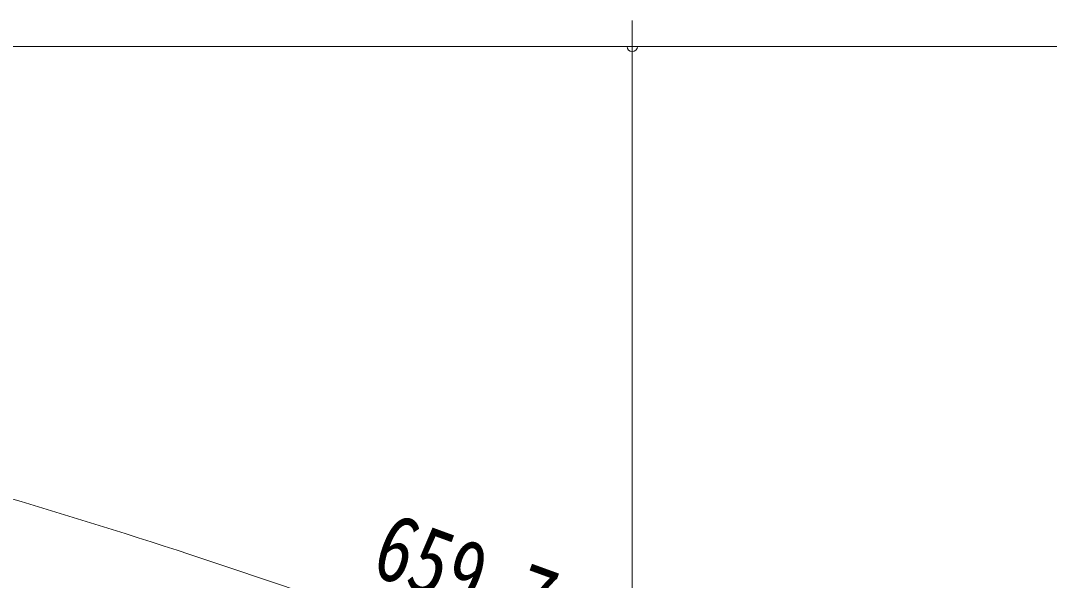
# Model space of a CAD drawing. Units: millimetres, scale not verified. Extents: x -34086 to 34091, y -14700 to 14700.
# Drawn here: x 21678 to 24470, y 10847 to 12365 of the extents above; entities that cross this region are included whole.
import ezdxf
from ezdxf.enums import TextEntityAlignment as Align

# ---------------------------------------------------------------- set-up
doc = ezdxf.new("R2010")
doc.units = ezdxf.units.MM
doc.header["$LTSCALE"] = 80
doc.linetypes.add('USER2', pattern=[10, 4, -6])
doc.linetypes.add('USER3', pattern=[24, 12, -5, 2, -5])
for name, color, linetype, lineweight in [('0-6_2-02BOLD', 7, 'Continuous', 18), ('0-7_2-12HIDDEN', 3, 'USER2', 18), ('0-8_2-22CENTER', 3, 'USER3', 18), ('0-A_2-52DIM', 3, 'Continuous', 18)]:
    doc.layers.add(name, color=color, linetype=linetype, lineweight=lineweight)
doc.styles.add('ＭＳ ゴシック', font='')
doc.styles.get('ＭＳ ゴシック').set_extended_font_data('MS Gothic')

msp = doc.modelspace()

# ---------------------------------------------------------------- linework, layer by layer
at = {"layer": '0-6_2-02BOLD'}
for centre, radius, start, end in [((16419.94, -6526.52), 17916.67, 65.66528, 89.30167), ((16419.94, -6526.52), 17918.42, 65.66528, 89.30167), ((31411.55, -6526.52), 17918.42, 90.69833, 114.33472), ((31411.55, -6526.52), 17916.67, 90.69833, 114.33472), ((16419.94, -6526.52), 17655.92, 65.80466, 88.854), ((31411.55, -6526.52), 17655.92, 91.146, 114.19534)]:
    msp.add_arc(centre, radius, start, end, dxfattribs=at)
at = {"layer": '0-7_2-12HIDDEN'}
for centre, start, end in [((16419.94, -6526.52), 65.80389, 88.854), ((31411.55, -6526.52), 91.146, 114.19611)]:
    msp.add_arc(centre, 17641.22, start, end, dxfattribs=at)
at = {"layer": '0-8_2-22CENTER'}
for centre, start, end in [((16419.94, -6526.52), 65.24121, 90), ((31411.55, -6526.52), 90, 114.75879)]:
    msp.add_arc(centre, 17500, start, end, dxfattribs=at)
at = {"layer": '0-A_2-52DIM'}
for p, q in [((23338.25, 9657.93), (23338.25, 12365.45)), ((16443.25, 12295.45), (31388.25, 12295.45)), ((23352.25, 12295.45), (23324.25, 12295.45))]:
    msp.add_line(p, q, dxfattribs=at)
for centre, radius, start, end in [((23338.25, 12295.45), 14, 180, 0), ((16419.96, -6526.48), 18356.62, 66.31429, 73.69698), ((31411.54, -6526.48), 18356.62, 106.30302, 113.68571)]:
    msp.add_arc(centre, radius, start, end, dxfattribs=at)

# ---------------------------------------------------------------- texts
at = {"layer": '0-A_2-52DIM', "color": 7, "style": 'ＭＳ ゴシック', "width": 0.8}
msp.add_text('659.7', height=182.3, rotation=340.006, dxfattribs=at).set_placement((22603.72, 10813.38), align=Align.BOTTOM_LEFT)

doc.saveas('drawing.dxf')
